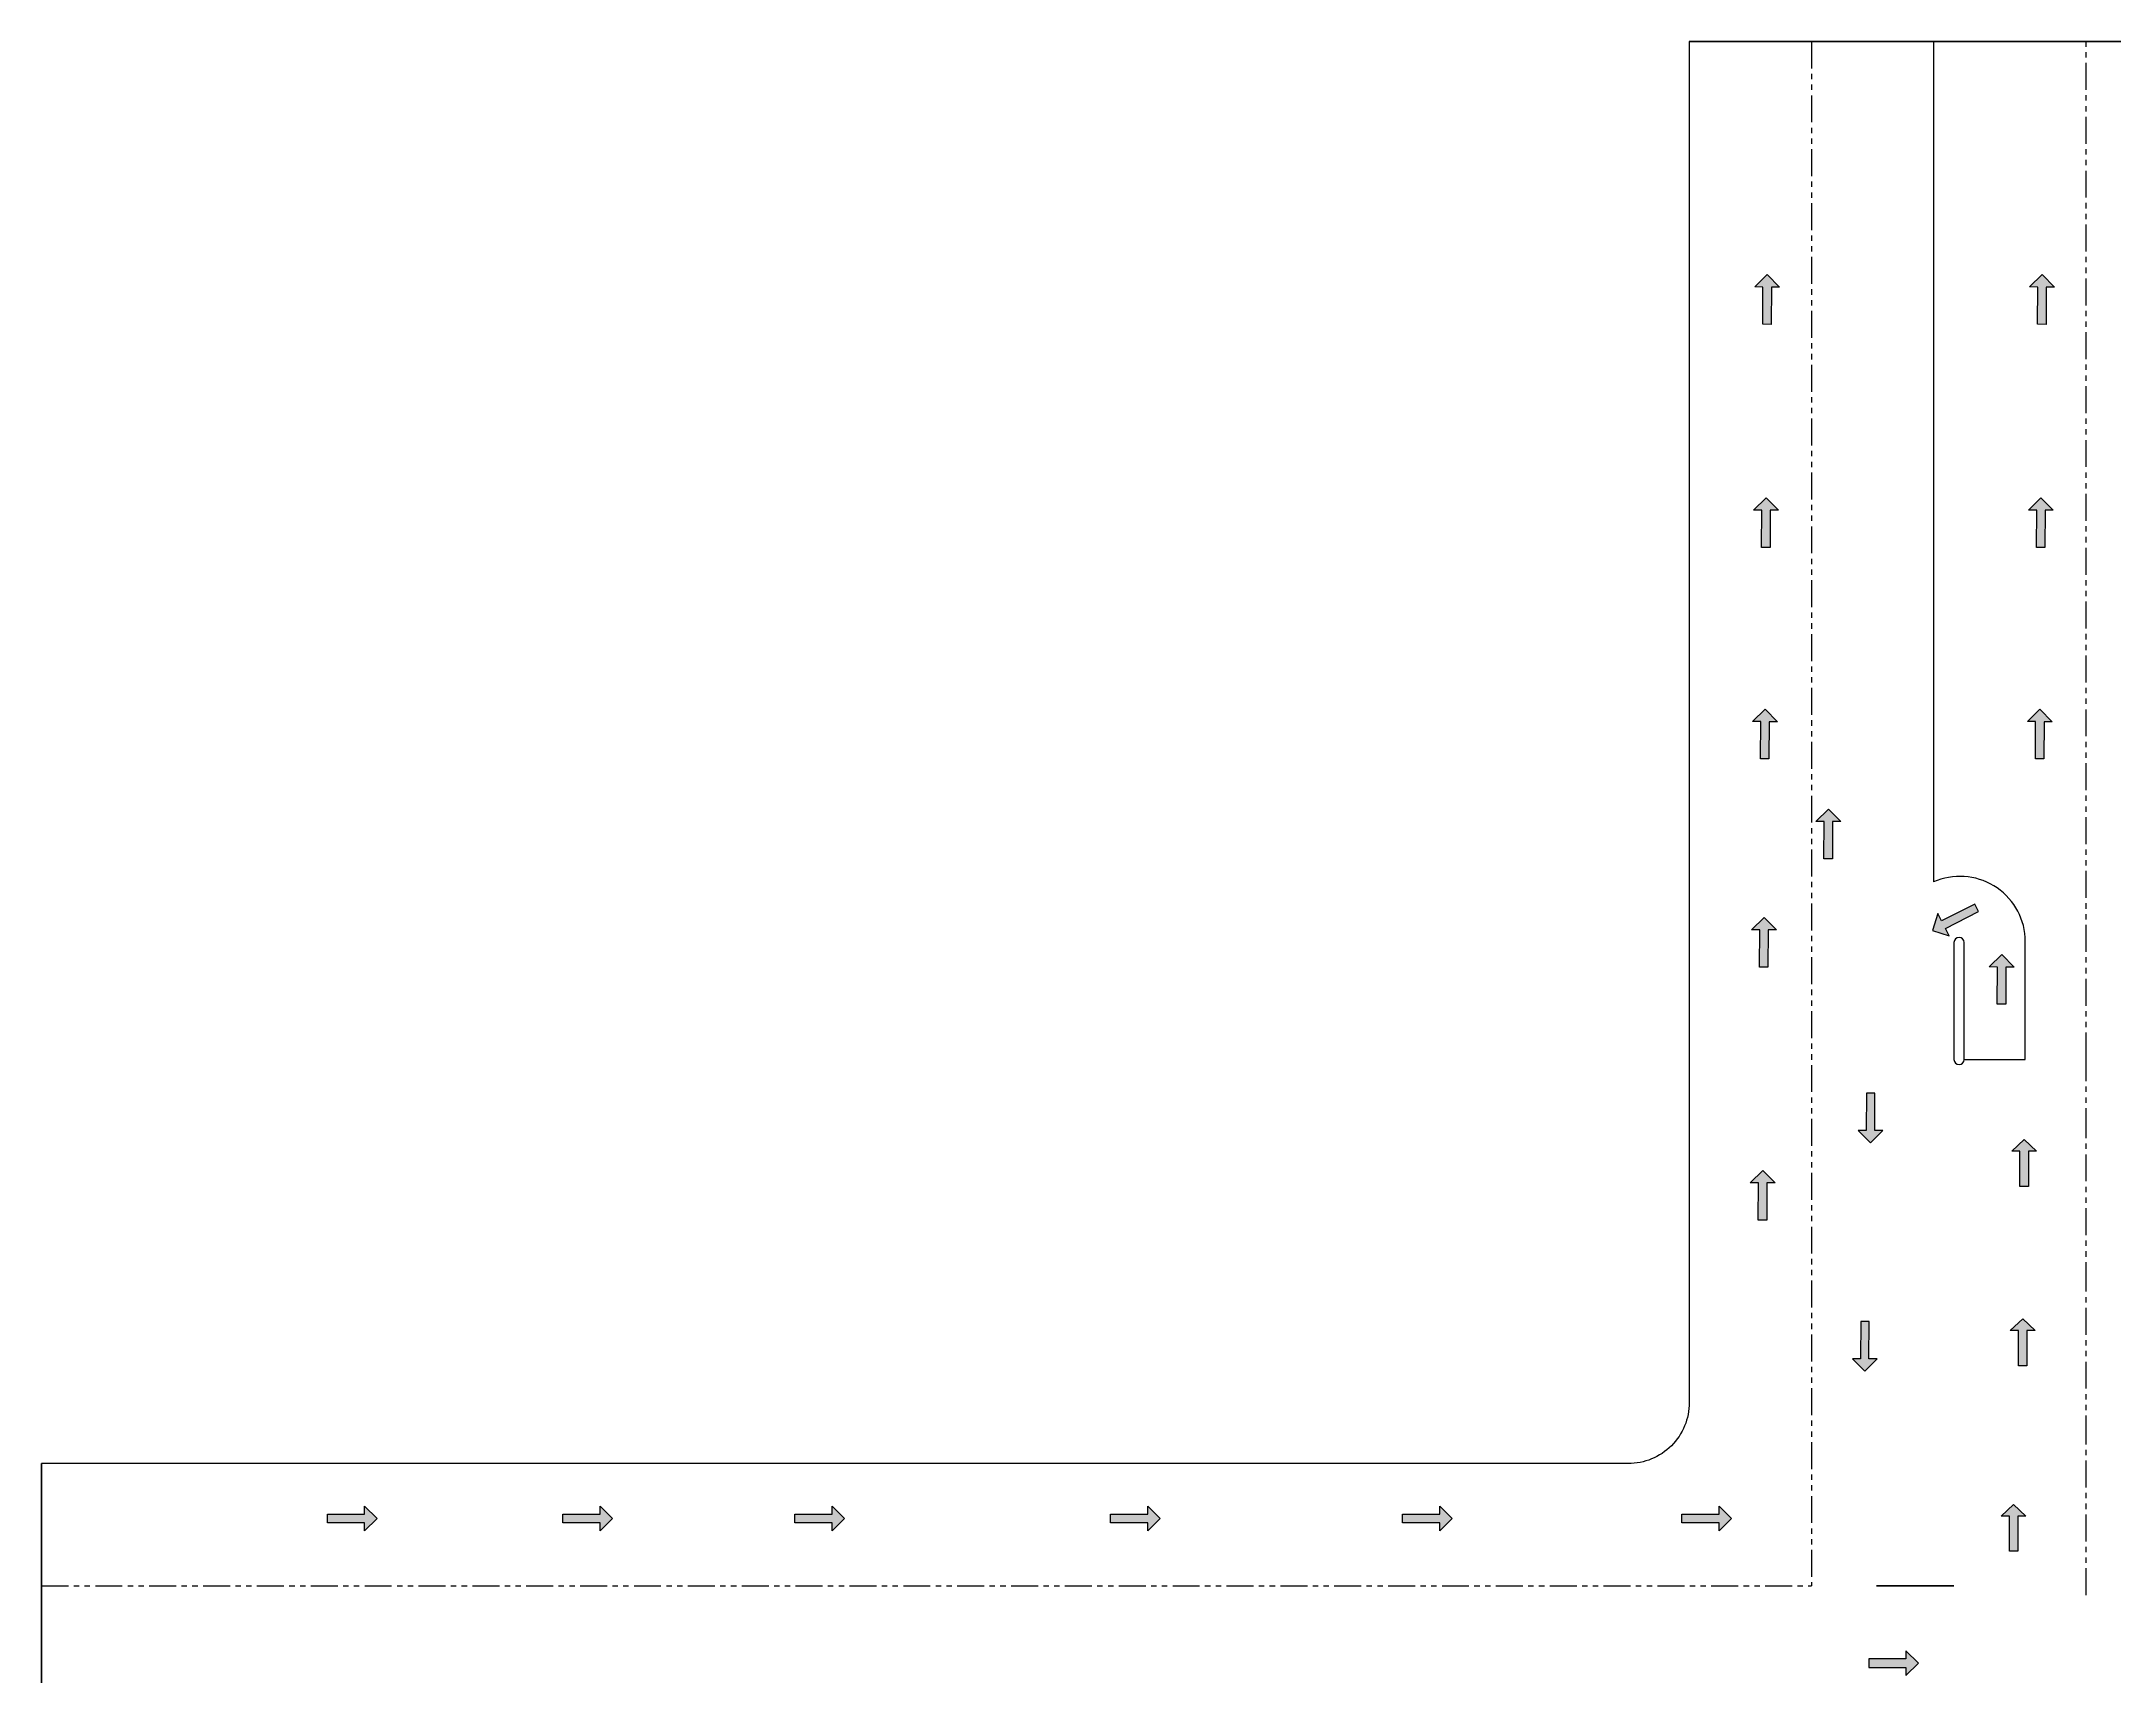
# Model space of a CAD drawing. Header units: feet. Extents: x 12757 to 17653, y 9317 to 13534.
# Drawn here: x 12757 to 15201, y 11606 to 13534 of the extents above; entities that cross this region are included whole.
import ezdxf
from ezdxf.enums import TextEntityAlignment as Align

# ---------------------------------------------------------------- set-up
doc = ezdxf.new("R2010")
doc.units = ezdxf.units.FT
doc.linetypes.add('PHANTOM', pattern=[63.5, 31.75, -6.35, 6.35, -6.35, 6.35, -6.35])
doc.layers.get('0').update_dxf_attribs({"true_color": 0xc2ced6})
doc.layers.add('Layer2', color=7, linetype='PHANTOM')
doc.styles.get("Standard").update_dxf_attribs({"font": 'arial.ttf'})

# ---------------------------------------------------------------- blocks, each defined once
blk = doc.blocks.new('*U7')
h = blk.add_hatch(color=0)
h.set_gradient(color1=(255, 255, 255), rotation=180, tint=1)
h.paths.add_polyline_path([(0, 0), (-0.25, -0.25), (-0.25, -0.085), (-1, -0.085), (-1, 0.085), (-0.25, 0.085), (-0.25, 0.25)])
at = {"color": 0, "linetype": 'Continuous'}
blk.add_lwpolyline([(0, 0), (-0.25, -0.25), (-0.25, -0.085), (-1, -0.085), (-1, 0.085), (-0.25, 0.085), (-0.25, 0.25)], close=True, dxfattribs=at)
blk = doc.blocks.new('*U14')
h = blk.add_hatch(color=0)
h.set_gradient(color1=(255, 255, 255), rotation=180, tint=1)
h.paths.add_polyline_path([(0, 0), (-0.108, -0.337), (0.039, -0.261), (0.382, -0.928), (0.533, -0.85), (0.19, -0.183), (0.337, -0.108)])
at = {"color": 0, "linetype": 'Continuous'}
blk.add_lwpolyline([(0, 0), (-0.108, -0.337), (0.039, -0.261), (0.382, -0.928), (0.533, -0.85), (0.19, -0.183), (0.337, -0.108)], close=True, dxfattribs=at)
blk = doc.blocks.new('*U11')
h = blk.add_hatch(color=0)
h.set_gradient(color1=(255, 255, 255), rotation=180, tint=1)
h.paths.add_polyline_path([(0, 0), (0.25, -0.25), (0.25, -0.085), (1, -0.085), (1, 0.085), (0.25, 0.085), (0.25, 0.25)])
at = {"color": 0, "linetype": 'Continuous'}
blk.add_lwpolyline([(0, 0), (0.25, -0.25), (0.25, -0.085), (1, -0.085), (1, 0.085), (0.25, 0.085), (0.25, 0.25)], close=True, dxfattribs=at)
blk = doc.blocks.new('*U15')
h = blk.add_hatch(color=0)
h.set_gradient(color1=(255, 255, 255), rotation=180, tint=1)
h.paths.add_polyline_path([(0, 0), (0.249, 0.251), (0.084, 0.25), (0.08, 1), (-0.09, 1), (-0.086, 0.25), (-0.251, 0.249)])
at = {"color": 0, "linetype": 'Continuous'}
blk.add_lwpolyline([(0, 0), (0.249, 0.251), (0.084, 0.25), (0.08, 1), (-0.09, 1), (-0.086, 0.25), (-0.251, 0.249)], close=True, dxfattribs=at)
blk = doc.blocks.new('*U18')
h = blk.add_hatch(color=256)
h.set_gradient(color1=(102, 153, 204), rotation=45, tint=1, name='INVHEMISPHERICAL')
h.paths.add_polyline_path([(0, 9.525), (25.4, 9.525), (25.4, -9.525), (0, -9.525)])
blk.add_lwpolyline([(0, 9.525), (25.4, 9.525), (25.4, -9.525), (0, -9.525)], close=True)
at = {"flags": 8}
for tag, p in [('LINE_1', (12.7, 4.445)), ('LINE_2', (12.7, 0)), ('LINE_3', (12.7, -4.445))]:
    blk.add_attdef(tag, text='', height=2.032, dxfattribs=at).set_placement(p, align=Align.MIDDLE_CENTER)

msp = doc.modelspace()

# ---------------------------------------------------------------- linework, layer by layer
for p, q in [((14699.2, 13533.5, 24), (15635.2, 13533.5, 24)), ((14843.2, 13533.5, 24), (14987.2, 13533.5, 24)), ((14843.2, 13533.5, 24), (14915.2, 13533.5, 24)), ((14987.2, 13533.5, 24), (14987.2, 12542.8, 24)), ((15095.2, 12333.5, 24), (15095.2, 12477.5, 24)), ((15095.2, 12333.5), (15095.2, 12410.6)), ((15023.2, 12333.5), (15095.2, 12333.5)), ((12756.7, 10993.2, 24), (12756.7, 11857.2, 24))]:
    msp.add_line(p, q)
msp.add_lwpolyline([(14627.2, 11857.2), (13956.7, 11857.2), (12756.7, 11857.2), (12756.7, 10993.2), (13956.7, 10993.2), (14627.2, 10993.2, -0.414214), (14699.2, 10921.2), (14699.2, 10516.8), (14699.2, 9316.8), (15635.2, 9316.8), (15635.2, 10516.8), (15635.2, 10921.2, -0.414214), (15707.2, 10993.2), (16453.2, 10993.2), (17653.2, 10993.2), (17653.2, 11857.2), (16453.2, 11857.2), (15707.2, 11857.2, -0.414214), (15635.2, 11929.2), (15635.2, 12333.5), (15635.2, 13533.5), (14699.2, 13533.5), (14699.2, 12333.5), (14699.2, 11929.2, -0.414214)], format="xyb", close=True)
at = {"elevation": 24}
msp.add_lwpolyline([(15011.2, 12393.1), (15011.2, 12333.5, 1), (15023.2, 12333.5), (15023.2, 12471.5, 1), (15011.2, 12471.5)], format="xyb", close=True, dxfattribs=at)
msp.add_arc((15018.3, 12472.3, 24), 77.1, 3.8842, 113.809)
at = {"layer": 'Layer2'}
for p, q in [((14843.2, 13533.5, 24), (14843.2, 11713.2, 24)), ((15167.2, 12333.5, 24), (15167.2, 13533.5, 24)), ((15167.2, 12244.5, 60), (15167.2, 12333.5, 24)), ((15167.2, 12063, 122), (15167.2, 12244.5, 60)), ((15167.2, 11882.1, 185.6), (15167.2, 12063, 122)), ((15167.2, 11702.1, 251.7), (15167.2, 11882.1, 185.6)), ((12756.7, 11713.2, 24), (14843.2, 11713.2, 24))]:
    msp.add_line(p, q, dxfattribs=at)

# ---------------------------------------------------------------- block references
at = {"xscale": 58.56624371608432, "yscale": 58.56624371608432, "zscale": 58.56624371608432, "rotation": 89.71003769272784}
for name, p in [('*U7', (14791.1, 13258.7, 24)), ('*U7', (15115.1, 13258.7, 24)), ('*U7', (14789.8, 12995.7, 24)), ('*U7', (15113.8, 12995.7, 24)), ('*U7', (14788.5, 12746.4, 24)), ('*U7', (15112.5, 12746.4, 24)), ('*U7', (14863.2, 12628.7, 48)), ('*U14', (14985.8, 12485.8, 33)), ('*U7', (14787.3, 12501, 24)), ('*U7', (15067.6, 12457.2, 24)), ('*U11', (14912.8, 12235.2, 48)), ('*U7', (14785.8, 12202.7, 24)), ('*U11', (14906, 11966, 48)), ('*U15', (14969.3, 11622, 48))]:
    msp.add_blockref(name, p, dxfattribs=at)
at = {"extrusion": (6.72522e-15, 0.323284, 0.946302), "xscale": 58.56624371608434, "yscale": 58.56624371608434, "zscale": 58.56624371608434, "rotation": 270}
msp.add_blockref('*U7', (-15094, -11553.8, 4039.2), dxfattribs=at)
at = {"extrusion": (6.70507e-15, 0.33147, 0.943466), "xscale": 58.56624371608434, "yscale": 58.56624371608434, "zscale": 58.56624371608434, "rotation": 270}
msp.add_blockref('*U7', (-15092.3, -11294.8, 4137.6), dxfattribs=at)
at = {"xscale": 58.56624371608434, "yscale": 58.56624371608434, "zscale": 58.56624371608434}
for p in [(13152.3, 11792.5, 24), (13430, 11792.5, 24), (13703.3, 11792.5, 24), (14075.5, 11792.5, 24), (14419.7, 11792.5, 24), (14749, 11792.5, 24)]:
    msp.add_blockref('*U7', p, dxfattribs=at)
at = {"extrusion": (6.67131e-15, 0.344692, 0.938716), "xscale": 58.56624371608434, "yscale": 58.56624371608434, "zscale": 58.56624371608434, "rotation": 270}
msp.add_blockref('*U7', (-15081.5, -11003.4, 4293.9), dxfattribs=at)
at = {"extrusion": (6.12323e-17, 1, 6.46436e-16)}
ref = msp.add_blockref('*U18', (-15011.2, 183.1, 11713.2), dxfattribs=dict(at, xscale=3.6, yscale=3.6, zscale=3.6))
ref.add_attrib('LINE_1', 'Stop', dxfattribs={"color": 1, "linetype": 'ByBlock', "extrusion": (6.12323e-17, 1, 6.46436e-16), "height": 7.32, "width": 2}).set_placement((-14965.4, 199.1, 11713.2), align=Align.MIDDLE_CENTER)
ref.add_attrib('LINE_2', 'Start', dxfattribs={"color": 5, "extrusion": (6.12323e-17, 1, 6.46436e-16), "height": 7.32}).set_placement((-14965.4, 183.1, 11713.2), align=Align.MIDDLE_CENTER)
ref.add_attrib('LINE_3', 'Slow Stop', dxfattribs={"color": 2, "extrusion": (6.12323e-17, 1, 6.46436e-16), "height": 7.32}).set_placement((-14965.4, 167.1, 11713.2), align=Align.MIDDLE_CENTER)

doc.saveas('drawing.dxf')
